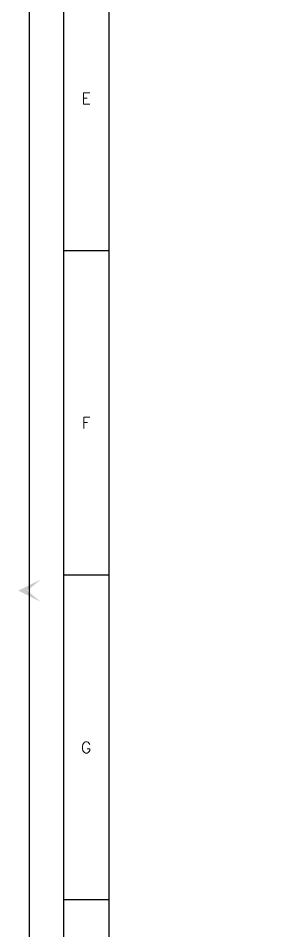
# Model space of a CAD drawing. Header units: millimetres. Extents: x 2659630 to 6742168, y -2425387 to -732288.
# Drawn here: x 2875368 to 2880802, y -949297 to -930331 of the extents above; entities that cross this region are included whole.
import ezdxf
from ezdxf.enums import TextEntityAlignment as Align

# ---------------------------------------------------------------- set-up
doc = ezdxf.new("R2010")
doc.units = ezdxf.units.MM
doc.layers.add('PNA', color=8, linetype='Continuous')
doc.styles.add('ROMANS', font='r.shx', dxfattribs={"width": 0.7})

# ---------------------------------------------------------------- blocks, each defined once
blk = doc.blocks.new('FOLDER')
at = {"layer": 'PNA'}
for points in [[(-1250, 2500), (0, 0), (0, 1000)], [(1250, 2500), (0, 0), (0, 1000)]]:
    blk.add_solid(points, dxfattribs=at)
blk = doc.blocks.new('A1_SHEET.')
at = {"flags": 128}
blk.add_lwpolyline([(0, 0), (0, 594), (841, 594), (841, 0)], close=True, dxfattribs=at)
at = {"layer": 'PNA'}
for p, q in [((7.5, 226.45), (17.5, 226.45)), ((7.5, 154.7), (17.5, 154.7)), ((7.5, 82.95), (17.5, 82.95))]:
    blk.add_line(p, q, dxfattribs=at)
at = {"layer": 'PNA', "color": 1}
for points in [[(7.5, 6.2), (833.5, 6.2), (833.5, 587.8), (7.5, 587.8)], [(17.5, 11.2), (828.5, 11.2), (828.5, 582.8), (17.5, 582.8)]]:
    blk.add_lwpolyline(points, close=True, dxfattribs=at)
at = {"layer": 'PNA', "xscale": 0.0020000000001672, "yscale": 0.0020000000001672, "zscale": 0.0020000000001672, "rotation": 270}
blk.add_blockref('FOLDER', (-2.5, 151.2), dxfattribs=at)
at = {"layer": 'PNA', "style": 'ROMANS'}
for s, p in [('E', (12.5, 260.05)), ('F', (12.5, 188.3)), ('G', (12.5, 116.55))]:
    blk.add_text(s, height=2.5, dxfattribs=at).set_placement(p, align=Align.MIDDLE)

msp = doc.modelspace()

# ---------------------------------------------------------------- block references
at = {"xscale": 94.00879904875153, "yscale": 94.00879904875153, "zscale": 94.00879904875153}
msp.add_blockref('A1_SHEET.', (2875603.059, -956443.07), dxfattribs=at)

doc.saveas('drawing.dxf')
